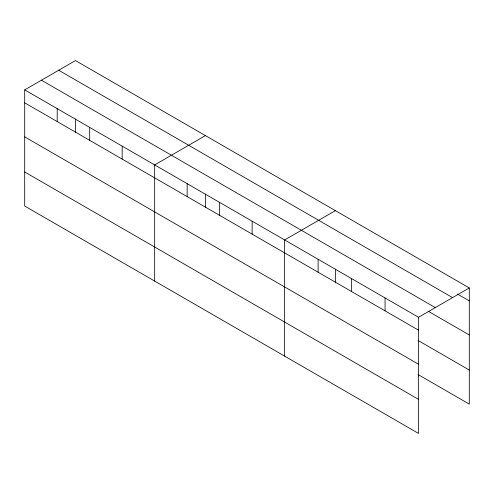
<?xml version="1.0" encoding="UTF-8"?>
<svg xmlns="http://www.w3.org/2000/svg" width="494" height="494" viewBox="0 0 494 494"><rect width="100%" height="100%" fill="white"/><g stroke="black" fill="none" stroke-linecap="round" stroke-linejoin="round"><path stroke-width="0.74" d="M418.541 364.263L418.541 317.259L24.7 89.877L24.7 206.047L418.541 433.429L418.541 364.263L24.7 136.881M418.103 374.563L469.3 404.123L469.3 287.953L75.459 60.571L24.7 89.877M205.43 135.603L154.665 164.91L154.665 281.086M335.395 210.642L284.637 239.948L284.637 356.118M418.541 317.259L469.3 287.953M457.487 294.072L469.3 300.889M58.712 70.241L452.547 297.623M41.453 80.207L435.288 307.589M428.601 311.461L469.3 334.957M24.7 102.82L418.541 330.196M418.103 340.496L469.3 370.055M24.7 171.98L418.541 399.362M385.061 297.931L385.061 310.868M351.586 278.604L351.586 291.546M335.395 269.094L335.395 282.827M318.111 259.276L318.111 272.219M252.144 221.189L252.144 234.131M219.651 202.429L219.651 215.372M205.43 194.056L205.43 207.795M187.158 183.669L187.158 196.612M122.172 146.156L122.172 159.093M89.686 127.396L89.686 140.333M75.459 119.023L75.459 132.756M57.193 108.637L57.193 121.573"/></g></svg>
